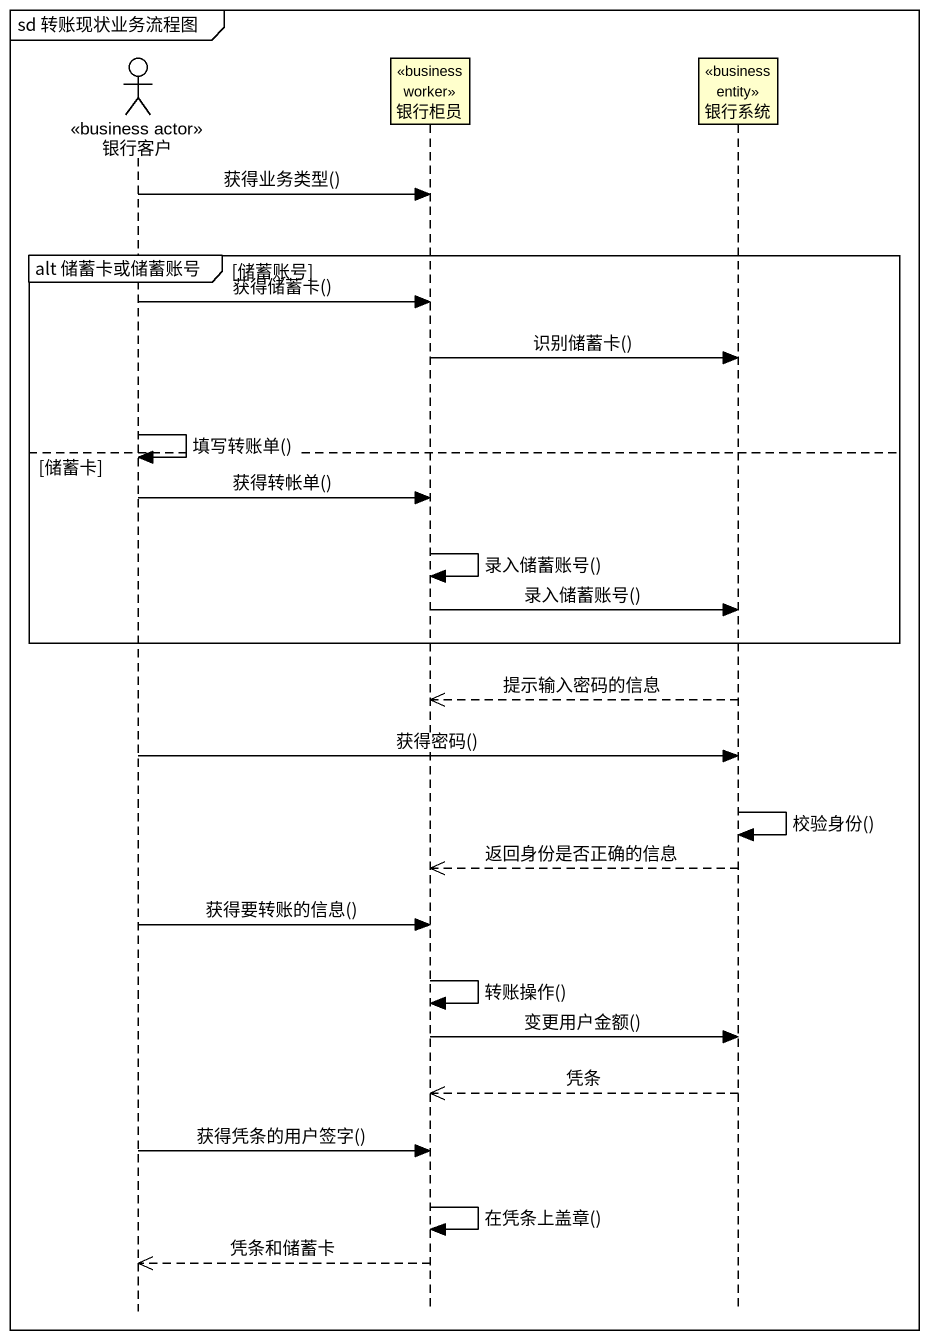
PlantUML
@startuml
mainframe sd 转账现状业务流程图
hide footbox
actor 银行客户 <<business actor>>
participant 银行柜员 <<business worker>>
participant 银行系统 <<business entity>>

银行客户 -> 银行柜员 : 获得业务类型()
group alt 储蓄卡或储蓄账号 [储蓄账号]
  银行客户 -> 银行柜员 : 获得储蓄卡()
  银行柜员 -> 银行系统 : 识别储蓄卡()
  银行客户 -> 银行客户 : 填写转账单()
else 储蓄卡
  银行客户 -> 银行柜员 : 获得转帐单()
  银行柜员 -> 银行柜员 : 录入储蓄账号()
  银行柜员 -> 银行系统 : 录入储蓄账号()
end
银行系统 -->> 银行柜员 : 提示输入密码的信息
银行客户 -> 银行系统 : 获得密码()
银行系统 -> 银行系统 : 校验身份()
银行系统 -->> 银行柜员 : 返回身份是否正确的信息
银行客户 -> 银行柜员 : 获得要转账的信息()
银行柜员 -> 银行柜员 : 转账操作()
银行柜员 -> 银行系统 : 变更用户金额()
银行系统 -->> 银行柜员 : 凭条
银行客户 -> 银行柜员 : 获得凭条的用户签字()
银行柜员 -> 银行柜员 : 在凭条上盖章()
银行柜员 -->> 银行客户 : 凭条和储蓄卡
@enduml
